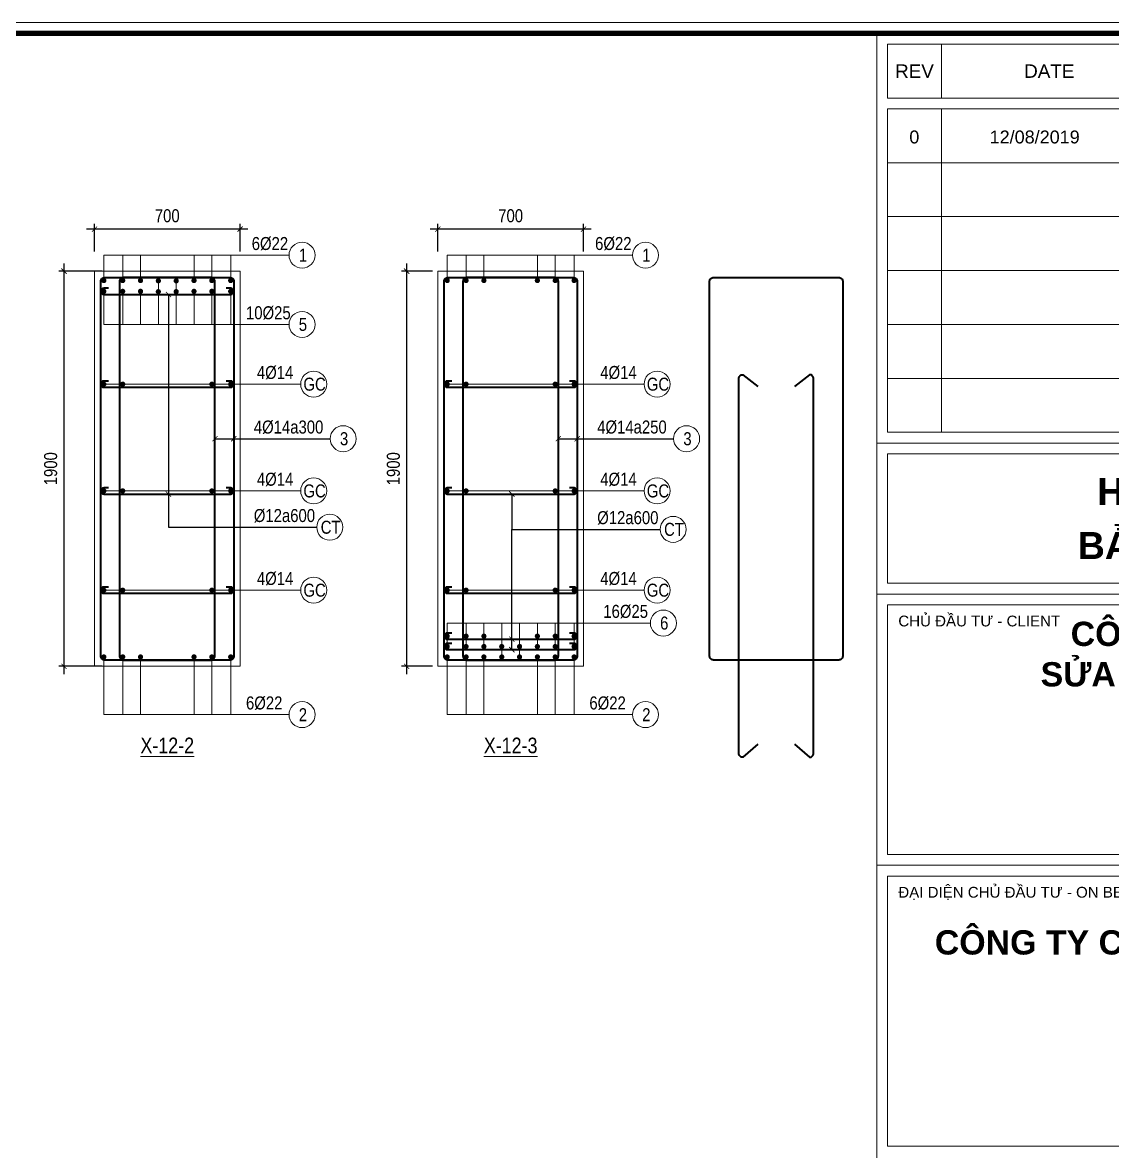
# Model space of a CAD drawing. Header units: millimetres. Extents: x 3014920 to 3563667, y -1638653 to -1356471.
# Drawn here: x 3184922 to 3190161, y -1591744 to -1586316 of the extents above; entities that cross this region are included whole.
import ezdxf
from ezdxf.enums import TextEntityAlignment as Align
from ezdxf.xclip import XClip

# ---------------------------------------------------------------- set-up
doc = ezdxf.new("R2010")
doc.units = ezdxf.units.MM
doc.header["$MEASUREMENT"] = 0
doc.header["$XCLIPFRAME"] = 0
doc.header["$PDMODE"] = 2
doc.linetypes.add('HIDDEN', pattern=[0.375, 0.25, -0.125])
doc.layers.get('0').update_dxf_attribs({"lineweight": 9})
doc.layers.get('Defpoints').update_dxf_attribs({"color": 10, "lineweight": 0})
for name, color, linetype, lineweight in [('CDAI', 21, 'Continuous', 40), ('CTHEP', 50, 'Continuous', 50), ('DBAO', 90, 'Continuous', 13), ('DGIONG', 130, 'Continuous', 13), ('KTH', 154, 'Continuous', 9), ('Net khuat', 8, 'HIDDEN', 13), ('TEXT', 7, 'Continuous', 15)]:
    doc.layers.add(name, color=color, linetype=linetype, lineweight=lineweight)
doc.layers.add('CHG_XX_Khung ten$0$TKTC', color=1, linetype='Continuous')
doc.styles.add('CHG_XX_Khung ten$0$A1 BORDER$0$ARIAL', font='arial.ttf')
doc.styles.add('CHG_XX_Khung ten$0$A1 BORDER$0$Title Block DD$0$ARIAL', font='arial.ttf')
doc.styles.add('CHG_XX_Khung ten$0$A1 BORDER$0$Title Block DD$0$Arial - Bold', font='arialbd.ttf', dxfattribs={"height": 2.5})
doc.styles.add('CHG_XX_Khung ten$0$arial', font='arial.ttf')
doc.styles.add('CHG_XX_Khung ten$0$Arial - Bold', font='arialbd.ttf')
doc.styles.add('Star-HelCon', font='VHELVCN_0.TTF')
doc.styles.add('TTP-HelCon', font='VHELVCN_0.TTF')
doc.dimstyles.new('TTP-25', dxfattribs={"dimscale": 25, "dimtxt": 2.5, "dimasz": 1, "dimexe": 1, "dimexo": 1, "dimgap": 0.09, "dimtad": 0, "dimdec": 4, "dimrnd": 1, "dimzin": 9, "dimdsep": 46, "dimtxsty": 'TTP-HelCon', "dimblk": 'ARCHTICK', "dimcen": 0.09, "dimdle": 1.5, "dimclrd": 256, "dimclre": 256, "dimclrt": 7, "dimadec": 0, "dimazin": 0, "dimtfac": 1, "dimtdec": 4, "dimtmove": 0, "dimatfit": 3, "dimldrblk": 'ARCHTICK', "dimfxl": 1, "dimtvp": 1, "dimtolj": 1, "dimtzin": 0, "dimarcsym": 0})

# ---------------------------------------------------------------- blocks, each defined once
blk = doc.blocks.new('2X-14')
at = {"layer": 'CTHEP'}
for p, q in [((-245.00002, 143.17017), (18325.00164, 143.17017)), ((18149.5434, -326.82983), (24.99248, -326.82983))]:
    blk.add_line(p, q, dxfattribs=at)
blk.add_lwpolyline([(-245.00002, -796.82983), (18375.00002, -796.82983)], dxfattribs=at)
at = {"layer": 'DBAO', "linetype": 'Continuous'}
blk.add_line((-275.00002, 173.17017), (9375.00163, 173.17017), dxfattribs=at)
at = {"layer": 'DBAO', "linetype": 'Continuous', "flags": 128}
blk.add_lwpolyline([(18725.00162, -826.82983), (-275.00002, -826.82983), (-275.00002, 173.17017)], dxfattribs=at)
at = {"layer": 'Net khuat', "ltscale": 250}
blk.add_line((624.99998, -376.7972), (9275.00001, -376.81512), dxfattribs=at)
blk = doc.blocks.new('_ArchTick')
at = {"color": 0, "linetype": 'ByBlock', "const_width": 0.15}
blk.add_lwpolyline([(-0.5, -0.5), (0.5, 0.5)], dxfattribs=at)
blk = doc.blocks.new('*D1151')
at = {"layer": 'Defpoints', "color": 0, "ltscale": 500, "transparency": 16777216}
for p in [(3185328.8, -1587511.4), (3185120.6, -1589411.4), (3185328.8, -1589411.4)]:
    blk.add_point(p, dxfattribs=at)
at = {"layer": 'KTH', "lineweight": -2, "ltscale": 500, "transparency": 16777216}
for p, q in [((3185303.8, -1587511.4), (3185095.6, -1587511.4)), ((3185120.6, -1587473.9), (3185120.6, -1589448.9)), ((3185303.8, -1589411.4), (3185095.6, -1589411.4))]:
    blk.add_line(p, q, dxfattribs=at)
at = {"layer": 'KTH', "lineweight": -2, "ltscale": 500, "transparency": 16777216, "xscale": 25, "yscale": 25, "zscale": 25}
for p, rotation in [((3185120.6, -1587511.4), 90), ((3185120.6, -1589411.4), 270)]:
    blk.add_blockref('_ArchTick', p, dxfattribs=dict(at, rotation=rotation))
at = {"layer": 'KTH', "color": 7, "ltscale": 500, "transparency": 16777216, "insert": (3185056.7, -1588461.4), "char_height": 62.5, "attachment_point": 5, "rotation": 90, "style": 'TTP-HelCon'}
blk.add_mtext('\\A1;1900', dxfattribs=at)
blk = doc.blocks.new('*D1152')
at = {"layer": 'Defpoints', "color": 0, "ltscale": 500, "transparency": 16777216}
for p in [(3185267.1, -1587309.2), (3185267.1, -1587442.4), (3185967.1, -1587442.4)]:
    blk.add_point(p, dxfattribs=at)
at = {"layer": 'KTH', "lineweight": -2, "ltscale": 500, "transparency": 16777216}
for p, q in [((3185267.1, -1587417.4), (3185267.1, -1587284.2)), ((3185967.1, -1587417.4), (3185967.1, -1587284.2)), ((3186004.6, -1587309.2), (3185229.6, -1587309.2))]:
    blk.add_line(p, q, dxfattribs=at)
at = {"layer": 'KTH', "lineweight": -2, "ltscale": 500, "transparency": 16777216, "xscale": 25, "yscale": 25, "zscale": 25, "rotation": 180}
blk.add_blockref('_ArchTick', (3185267.1, -1587309.2), dxfattribs=at)
at = {"layer": 'KTH', "lineweight": -2, "ltscale": 500, "transparency": 16777216, "xscale": 25, "yscale": 25, "zscale": 25}
blk.add_blockref('_ArchTick', (3185967.1, -1587309.2), dxfattribs=at)
at = {"layer": 'KTH', "color": 7, "ltscale": 500, "transparency": 16777216, "insert": (3185617.1, -1587245.3), "char_height": 62.5, "attachment_point": 5, "style": 'TTP-HelCon'}
blk.add_mtext('\\A1;700', dxfattribs=at)
blk = doc.blocks.new('*D1155')
at = {"layer": 'Defpoints', "color": 0, "ltscale": 500, "transparency": 16777216}
for p in [(3186918.1, -1587309.2), (3186918.1, -1587442.4), (3187618.1, -1587442.4)]:
    blk.add_point(p, dxfattribs=at)
at = {"layer": 'KTH', "lineweight": -2, "ltscale": 500, "transparency": 16777216}
for p, q in [((3186918.1, -1587417.4), (3186918.1, -1587284.2)), ((3187618.1, -1587417.4), (3187618.1, -1587284.2)), ((3187655.6, -1587309.2), (3186880.6, -1587309.2))]:
    blk.add_line(p, q, dxfattribs=at)
at = {"layer": 'KTH', "lineweight": -2, "ltscale": 500, "transparency": 16777216, "xscale": 25, "yscale": 25, "zscale": 25, "rotation": 180}
blk.add_blockref('_ArchTick', (3186918.1, -1587309.2), dxfattribs=at)
at = {"layer": 'KTH', "lineweight": -2, "ltscale": 500, "transparency": 16777216, "xscale": 25, "yscale": 25, "zscale": 25}
blk.add_blockref('_ArchTick', (3187618.1, -1587309.2), dxfattribs=at)
at = {"layer": 'KTH', "color": 7, "ltscale": 500, "transparency": 16777216, "insert": (3187268.1, -1587245.3), "char_height": 62.5, "attachment_point": 5, "style": 'TTP-HelCon'}
blk.add_mtext('\\A1;700', dxfattribs=at)
blk = doc.blocks.new('*D1156')
at = {"layer": 'Defpoints', "color": 0, "ltscale": 500, "transparency": 16777216}
for p in [(3186918.1, -1587511.4), (3186768.1, -1589411.4), (3186918.1, -1589411.4)]:
    blk.add_point(p, dxfattribs=at)
at = {"layer": 'KTH', "lineweight": -2, "ltscale": 500, "transparency": 16777216}
for p, q in [((3186893.1, -1587511.4), (3186743.1, -1587511.4)), ((3186768.1, -1587473.9), (3186768.1, -1589448.9)), ((3186893.1, -1589411.4), (3186743.1, -1589411.4))]:
    blk.add_line(p, q, dxfattribs=at)
at = {"layer": 'KTH', "lineweight": -2, "ltscale": 500, "transparency": 16777216, "xscale": 25, "yscale": 25, "zscale": 25}
for p, rotation in [((3186768.1, -1587511.4), 90), ((3186768.1, -1589411.4), 270)]:
    blk.add_blockref('_ArchTick', p, dxfattribs=dict(at, rotation=rotation))
at = {"layer": 'KTH', "color": 7, "ltscale": 500, "transparency": 16777216, "insert": (3186704.3, -1588461.4), "char_height": 62.5, "attachment_point": 5, "rotation": 90, "style": 'TTP-HelCon'}
blk.add_mtext('\\A1;1900', dxfattribs=at)
blk = doc.blocks.new('CHG_XX_Khung ten')
for p, q in [((687, 577), (687, 17)), ((687, 501), (824, 501)), ((687, 473), (824, 473)), ((687, 422.69), (824, 422.69))]:
    blk.add_line(p, q)
at = {"linetype": 'Continuous'}
for p, q in [((699, 575), (699, 565)), ((699, 563), (699, 503))]:
    blk.add_line(p, q, dxfattribs=at)
blk.add_lwpolyline([(15, 579), (826, 579), (826, 15), (15, 15)], close=True)
at = {"color": 4, "linetype": 'Continuous', "const_width": 1}
blk.add_lwpolyline([(17, 577), (824, 577), (824, 17), (17, 17)], close=True, dxfattribs=at)
at = {"linetype": 'Continuous'}
for points in [[(822, 565), (689, 565), (689, 575), (822, 575)], [(822, 553), (689, 553), (689, 563), (822, 563)], [(822, 543), (689, 543), (689, 553), (822, 553)], [(822, 533), (689, 533), (689, 543), (822, 543)], [(822, 523), (689, 523), (689, 533), (822, 533)], [(822, 513), (689, 513), (689, 523), (822, 523)], [(822, 503), (689, 503), (689, 513), (822, 513)], [(689, 499), (822, 499), (822, 475), (689, 475)]]:
    blk.add_lwpolyline(points, close=True, dxfattribs=at)
for s, height, style, p in [('REV', 2.5, 'CHG_XX_Khung ten$0$A1 BORDER$0$ARIAL', (694, 570)), ('DATE', 2.5, 'CHG_XX_Khung ten$0$A1 BORDER$0$ARIAL', (719, 570)), ('12/08/2019', 2.389, 'CHG_XX_Khung ten$0$arial', (716.29, 557.78)), ('0', 2.39, 'CHG_XX_Khung ten$0$arial', (693.97, 557.78))]:
    blk.add_text(s, height=height, dxfattribs=dict(style=style)).set_placement(p, align=Align.MIDDLE_CENTER)
at = {"style": 'CHG_XX_Khung ten$0$A1 BORDER$0$Title Block DD$0$ARIAL'}
for s, p in [('CHỦ ĐẦU TƯ - CLIENT', (691, 468)), ('ĐẠI DIỆN CHỦ ĐẦU TƯ - ON BEHALF OF CLIENT ', (691, 417.69))]:
    blk.add_text(s, height=2, dxfattribs=at).set_placement(p, align=Align.MIDDLE_LEFT)
at = {"layer": 'CHG_XX_Khung ten$0$TKTC', "style": 'CHG_XX_Khung ten$0$Arial - Bold'}
for s, p in [('HỒ SƠ THIẾT KẾ', (756.29, 492)), ('BẢN VẼ THI CÔNG', (755.5, 482))]:
    blk.add_text(s, height=5, dxfattribs=at).set_placement(p, align=Align.MIDDLE_CENTER)
at = {"ltscale": 10, "char_height": 4.5, "attachment_point": 2, "style": 'CHG_XX_Khung ten$0$A1 BORDER$0$Title Block DD$0$Arial - Bold', "bg_fill": 2}
for s, insert, width in [('CÔNG TY TNHH MTV\\PSỬA CHỮA MÁY BAY 41', (754.39, 467.87), 83.001), ('CÔNG TY CỔ PHẦN THIÊN PHÚC ĐIỀN', (755.91, 410.64), 121.2929)]:
    blk.add_mtext(s, dxfattribs=dict(at, insert=insert, width=width))
at = {"linetype": 'Continuous'}
for points in [[(689, 471), (822, 471), (822, 424.69), (689, 424.69)], [(689, 420.69), (822, 420.69), (822, 370.62), (689, 370.62)]]:
    blk.add_lwpolyline(points, close=True, dxfattribs=at)

msp = doc.modelspace()

# ---------------------------------------------------------------- linework, layer by layer
at = {"layer": 'CDAI', "elevation": 0}
for points in [[(3185315.85723, -1587541.40095), (3185918.35723, -1587541.40095, -0.4142135624), (3185937.10723, -1587560.15095), (3185937.10723, -1589362.65095, -0.4142135624), (3185918.35723, -1589381.40095), (3185315.85723, -1589381.40095, -0.4142135624), (3185297.10723, -1589362.65095), (3185297.10723, -1587560.15095, -0.4142135624)], [(3185827.64294, -1587541.40095), (3185406.57152, -1587541.40095, 0.4142135624), (3185387.82152, -1587560.15095), (3185387.82152, -1589362.65095, 0.4142135624), (3185406.57152, -1589381.40095), (3185827.64294, -1589381.40095, 0.4142135624), (3185846.39294, -1589362.65095), (3185846.39294, -1587560.15095, 0.4142135624)], [(3186966.8104, -1587541.40095), (3187569.3104, -1587541.40095, -0.4142135624), (3187588.0604, -1587560.15095), (3187588.0604, -1589362.65095, -0.4142135624), (3187569.3104, -1589381.40095), (3186966.8104, -1589381.40095, -0.4142135624), (3186948.0604, -1589362.65095), (3186948.0604, -1587560.15095, -0.4142135624)], [(3187478.59611, -1587541.40095), (3187057.52468, -1587541.40095, 0.4142135624), (3187038.77468, -1587560.15095), (3187038.77468, -1589362.65095, 0.4142135624), (3187057.52468, -1589381.40095), (3187478.59611, -1589381.40095, 0.4142135624), (3187497.34611, -1589362.65095), (3187497.34611, -1587560.15095, 0.4142135624)], [(3188243.35825, -1587541.40095), (3188845.85825, -1587541.40095, -0.4142135624), (3188864.60825, -1587560.15095), (3188864.60825, -1589362.65095, -0.4142135624), (3188845.85825, -1589381.40095), (3188243.35825, -1589381.40095, -0.4142135624), (3188224.60825, -1589362.65095), (3188224.60825, -1587560.15095, -0.4142135624)]]:
    msp.add_lwpolyline(points, format="xyb", close=True, dxfattribs=at)
for points in [[(3185334.02722, -1587593.33274), (3185312.10723, -1587593.33274, 0.4142135624), (3185297.10723, -1587608.33274, 0.4142135624), (3185312.10723, -1587623.33274), (3185922.10723, -1587623.33274, 0.4142135624), (3185937.10723, -1587608.33274, 0.4142135624), (3185922.10723, -1587593.33274), (3185900.18724, -1587593.33274)], [(3188456.9151, -1589786.13869), (3188384.07254, -1589849.0721, -0.4142135624), (3188365.32254, -1589830.3221), (3188365.32254, -1588027.8221, -0.4142135624), (3188384.07254, -1588009.0721), (3188456.9151, -1588065.47688)], [(3188632.30141, -1589786.13869), (3188705.14397, -1589849.0721, 0.4142135624), (3188723.89397, -1589830.3221), (3188723.89397, -1588027.8221, 0.4142135624), (3188705.14397, -1588009.0721), (3188632.30141, -1588065.47688)], [(3185334.02722, -1588039.73429), (3185312.10723, -1588039.73429, 0.4142135624), (3185297.10723, -1588054.73429, 0.4142135624), (3185312.10723, -1588069.73429), (3185922.10723, -1588069.73429, 0.4142135624), (3185937.10723, -1588054.73429, 0.4142135624), (3185922.10723, -1588039.73429), (3185900.18724, -1588039.73429)], [(3186984.98039, -1588039.73429), (3186963.0604, -1588039.73429, 0.4142135624), (3186948.0604, -1588054.73429, 0.4142135624), (3186963.0604, -1588069.73429), (3187573.0604, -1588069.73429, 0.4142135624), (3187588.0604, -1588054.73429, 0.4142135624), (3187573.0604, -1588039.73429), (3187551.1404, -1588039.73429)], [(3185334.02722, -1588553.06762), (3185312.10723, -1588553.06762, 0.4142135624), (3185297.10723, -1588568.06762, 0.4142135624), (3185312.10723, -1588583.06762), (3185922.10723, -1588583.06762, 0.4142135624), (3185937.10723, -1588568.06762, 0.4142135624), (3185922.10723, -1588553.06762), (3185900.18724, -1588553.06762)], [(3186984.98039, -1588553.06762), (3186963.0604, -1588553.06762, 0.4142135624), (3186948.0604, -1588568.06762, 0.4142135624), (3186963.0604, -1588583.06762), (3187573.0604, -1588583.06762, 0.4142135624), (3187588.0604, -1588568.06762, 0.4142135624), (3187573.0604, -1588553.06762), (3187551.1404, -1588553.06762)], [(3185334.02722, -1589030.3382), (3185312.10723, -1589030.3382, 0.4142135624), (3185297.10723, -1589045.3382, 0.4142135624), (3185312.10723, -1589060.3382), (3185922.10723, -1589060.3382, 0.4142135624), (3185937.10723, -1589045.3382, 0.4142135624), (3185922.10723, -1589030.3382), (3185900.18724, -1589030.3382)], [(3186984.98039, -1589030.3382), (3186963.0604, -1589030.3382, 0.4142135624), (3186948.0604, -1589045.3382, 0.4142135624), (3186963.0604, -1589060.3382), (3187573.0604, -1589060.3382, 0.4142135624), (3187588.0604, -1589045.3382, 0.4142135624), (3187573.0604, -1589030.3382), (3187551.1404, -1589030.3382)], [(3186984.98039, -1589251.40095), (3186963.0604, -1589251.40095, 0.4142135624), (3186948.0604, -1589266.40095, 0.4142135624), (3186963.0604, -1589281.40095), (3187573.0604, -1589281.40095, 0.4142135624), (3187588.0604, -1589266.40095, 0.4142135624), (3187573.0604, -1589251.40095), (3187551.1404, -1589251.40095)], [(3186984.98039, -1589301.40095), (3186963.0604, -1589301.40095, 0.4142135624), (3186948.0604, -1589316.40095, 0.4142135624), (3186963.0604, -1589331.40095), (3187573.0604, -1589331.40095, 0.4142135624), (3187588.0604, -1589316.40095, 0.4142135624), (3187573.0604, -1589301.40095), (3187551.1404, -1589301.40095)]]:
    msp.add_lwpolyline(points, format="xyb", dxfattribs=at)
at = {"layer": 'CTHEP', "const_width": 12.5, "elevation": 0}
for points in [[(3185305.85723, -1587556.40095, 1), (3185318.35723, -1587556.40095, 1)], [(3185396.57151, -1587556.40095, -1), (3185409.07151, -1587556.40095, -1)], [(3185482.2858, -1587556.40095, -1), (3185494.7858, -1587556.40095, -1)], [(3185568.00009, -1587557.86195, 1), (3185580.50009, -1587557.86195, 1)], [(3185666.21437, -1587557.86195, -1), (3185653.71437, -1587557.86195, -1)], [(3185751.92866, -1587556.40095, 1), (3185739.42866, -1587556.40095, 1)], [(3185837.64294, -1587556.40095, 1), (3185825.14294, -1587556.40095, 1)], [(3185915.85723, -1587556.40095, 1), (3185928.35723, -1587556.40095, 1)], [(3186956.8104, -1587556.40095, 1), (3186969.3104, -1587556.40095, 1)], [(3187047.52468, -1587556.40095, -1), (3187060.02468, -1587556.40095, -1)], [(3187133.23897, -1587556.40095, -1), (3187145.73897, -1587556.40095, -1)], [(3187402.88182, -1587556.40095, 1), (3187390.38182, -1587556.40095, 1)], [(3187488.59611, -1587556.40095, 1), (3187476.09611, -1587556.40095, 1)], [(3187566.8104, -1587556.40095, 1), (3187579.3104, -1587556.40095, 1)], [(3185305.85723, -1587608.33274, -1), (3185318.35723, -1587608.33274, -1)], [(3185396.57151, -1587608.33273, -1), (3185409.07151, -1587608.33273, -1)], [(3185482.2858, -1587608.33273, 1), (3185494.7858, -1587608.33273, 1)], [(3185568.00009, -1587609.79373, 1), (3185580.50009, -1587609.79373, 1)], [(3185666.21437, -1587609.79373, -1), (3185653.71437, -1587609.79373, -1)], [(3185751.92866, -1587608.33273, -1), (3185739.42866, -1587608.33273, -1)], [(3185837.64294, -1587608.33273, 1), (3185825.14294, -1587608.33273, 1)], [(3185915.85723, -1587608.33274, -1), (3185928.35723, -1587608.33274, -1)], [(3185305.85723, -1588054.73429, 1), (3185318.35723, -1588054.73429, 1)], [(3185396.57151, -1588054.73429, 1), (3185409.07151, -1588054.73429, 1)], [(3185825.14294, -1588054.73429, 1), (3185837.64294, -1588054.73429, 1)], [(3185915.85723, -1588054.73429, 1), (3185928.35723, -1588054.73429, 1)], [(3186956.8104, -1588054.73429, 1), (3186969.3104, -1588054.73429, 1)], [(3187047.52468, -1588054.73429, 1), (3187060.02468, -1588054.73429, 1)], [(3187476.09611, -1588054.73429, 1), (3187488.59611, -1588054.73429, 1)], [(3187566.8104, -1588054.73429, 1), (3187579.3104, -1588054.73429, 1)], [(3185305.85723, -1588568.06762, 1), (3185318.35723, -1588568.06762, 1)], [(3185396.57151, -1588568.06762, 1), (3185409.07151, -1588568.06762, 1)], [(3185825.14294, -1588568.06762, 1), (3185837.64294, -1588568.06762, 1)], [(3185915.85723, -1588568.06762, 1), (3185928.35723, -1588568.06762, 1)], [(3186956.8104, -1588568.06762, 1), (3186969.3104, -1588568.06762, 1)], [(3187047.52468, -1588568.06762, 1), (3187060.02468, -1588568.06762, 1)], [(3187476.09611, -1588568.06762, 1), (3187488.59611, -1588568.06762, 1)], [(3187566.8104, -1588568.06762, 1), (3187579.3104, -1588568.06762, 1)], [(3185305.85723, -1589045.3382, 1), (3185318.35723, -1589045.3382, 1)], [(3185396.57151, -1589045.3382, 1), (3185409.07151, -1589045.3382, 1)], [(3185825.14294, -1589045.3382, 1), (3185837.64294, -1589045.3382, 1)], [(3185915.85723, -1589045.3382, 1), (3185928.35723, -1589045.3382, 1)], [(3186956.8104, -1589045.3382, 1), (3186969.3104, -1589045.3382, 1)], [(3187047.52468, -1589045.3382, 1), (3187060.02468, -1589045.3382, 1)], [(3187476.09611, -1589045.3382, 1), (3187488.59611, -1589045.3382, 1)], [(3187566.8104, -1589045.3382, 1), (3187579.3104, -1589045.3382, 1)], [(3186956.8104, -1589266.40095, -1), (3186969.3104, -1589266.40095, -1)], [(3187047.52468, -1589266.40095, 1), (3187060.02468, -1589266.40095, 1)], [(3187133.23897, -1589266.40095, 1), (3187145.73897, -1589266.40095, 1)], [(3187402.88182, -1589266.40095, -1), (3187390.38182, -1589266.40095, -1)], [(3187476.09611, -1589266.40095, 1), (3187488.59611, -1589266.40095, 1)], [(3187566.8104, -1589266.40095, -1), (3187579.3104, -1589266.40095, -1)], [(3186956.8104, -1589316.40095, -1), (3186969.3104, -1589316.40095, -1)], [(3187047.52468, -1589316.40095, 1), (3187060.02468, -1589316.40095, 1)], [(3187133.23897, -1589316.40095, 1), (3187145.73897, -1589316.40095, 1)], [(3187218.95325, -1589316.40095, 1), (3187231.45325, -1589316.40095, 1)], [(3187317.16754, -1589316.40095, -1), (3187304.66754, -1589316.40095, -1)], [(3187402.88182, -1589316.40095, -1), (3187390.38182, -1589316.40095, -1)], [(3187488.59611, -1589316.40095, -1), (3187476.09611, -1589316.40095, -1)], [(3187566.8104, -1589316.40095, -1), (3187579.3104, -1589316.40095, -1)], [(3185305.85723, -1589366.40095, 1), (3185318.35723, -1589366.40095, 1)], [(3185396.57151, -1589366.40095, 1), (3185409.07151, -1589366.40095, 1)], [(3185482.2858, -1589366.40095, 1), (3185494.7858, -1589366.40095, 1)], [(3185751.92866, -1589366.40095, -1), (3185739.42866, -1589366.40095, -1)], [(3185837.64294, -1589366.40095, -1), (3185825.14294, -1589366.40095, -1)], [(3185915.85723, -1589366.40095, 1), (3185928.35723, -1589366.40095, 1)], [(3186956.8104, -1589366.40095, 1), (3186969.3104, -1589366.40095, 1)], [(3187047.52468, -1589366.40095, 1), (3187060.02468, -1589366.40095, 1)], [(3187133.23897, -1589366.40095, 1), (3187145.73897, -1589366.40095, 1)], [(3187218.95325, -1589366.40095, 1), (3187231.45325, -1589366.40095, 1)], [(3187317.16754, -1589366.40095, -1), (3187304.66754, -1589366.40095, -1)], [(3187402.88182, -1589366.40095, -1), (3187390.38182, -1589366.40095, -1)], [(3187488.59611, -1589366.40095, -1), (3187476.09611, -1589366.40095, -1)], [(3187566.8104, -1589366.40095, 1), (3187579.3104, -1589366.40095, 1)]]:
    msp.add_lwpolyline(points, format="xyb", close=True, dxfattribs=at)
at = {"layer": 'DBAO', "elevation": 0, "flags": 128}
for points in [[(3185267.10723, -1587511.40095), (3185967.10723, -1587511.40095)], [(3185967.10723, -1587511.40095), (3185967.10723, -1589411.40095), (3185267.10723, -1589411.40095), (3185267.10723, -1587511.40095)], [(3186918.0604, -1587511.40095), (3187618.0604, -1587511.40095)], [(3187618.0604, -1587511.40095), (3187618.0604, -1589411.40095), (3186918.0604, -1589411.40095), (3186918.0604, -1587511.40095)]]:
    msp.add_lwpolyline(points, dxfattribs=at)
at = {"layer": 'DGIONG'}
for p, q in [((3185312.10723, -1587556.40095), (3185312.10723, -1587434.65095)), ((3185312.10723, -1587434.65095), (3186202.70374, -1587434.65095)), ((3185402.82152, -1587556.40095), (3185402.82152, -1587434.65095)), ((3185488.5358, -1587556.40095), (3185488.5358, -1587434.65095)), ((3185745.67866, -1587556.40095), (3185745.67866, -1587434.65095)), ((3185831.39294, -1587556.40095), (3185831.39294, -1587434.65095)), ((3185922.10723, -1587556.40095), (3185922.10723, -1587434.65095)), ((3186963.0604, -1587556.40095), (3186963.0604, -1587434.65095)), ((3186963.0604, -1587434.65095), (3187853.65691, -1587434.65095)), ((3187053.77468, -1587556.40095), (3187053.77468, -1587434.65095)), ((3187139.48897, -1587556.40095), (3187139.48897, -1587434.65095)), ((3187396.63182, -1587556.40095), (3187396.63182, -1587434.65095)), ((3187482.34611, -1587556.40095), (3187482.34611, -1587434.65095)), ((3187573.0604, -1587556.40095), (3187573.0604, -1587434.65095)), ((3185574.25009, -1587551.61195), (3185574.42916, -1587767.62623)), ((3185659.96437, -1587557.86195), (3185659.40966, -1587767.62623)), ((3185312.10723, -1587767.62623), (3185312.10723, -1587605.63691)), ((3185402.82152, -1587605.63691), (3185402.82152, -1587767.62623)), ((3185488.5358, -1587605.63691), (3185488.5358, -1587767.62623)), ((3185745.67866, -1587605.63691), (3185745.67866, -1587767.62623)), ((3185831.39294, -1587605.63691), (3185831.39294, -1587767.62623)), ((3185922.10723, -1587767.62623), (3185922.10723, -1587605.63691)), ((3185312.10723, -1587767.62623), (3186202.70374, -1587767.62623)), ((3185312.10723, -1588054.73429), (3186258.66829, -1588054.73429)), ((3186963.0604, -1588054.73429), (3187909.62146, -1588054.73429)), ((3185312.10723, -1588568.06762), (3186258.66829, -1588568.06762)), ((3186963.0604, -1588568.06762), (3187909.62146, -1588568.06762)), ((3185312.10723, -1589045.3382), (3186258.66829, -1589045.3382)), ((3186963.0604, -1589045.3382), (3187909.62146, -1589045.3382)), ((3186963.0604, -1589203.46995), (3187939.81178, -1589203.46995)), ((3186963.0604, -1589316.40095), (3186963.0604, -1589203.46995)), ((3187053.77468, -1589316.40095), (3187053.77468, -1589203.46995)), ((3187139.48897, -1589316.40095), (3187139.48897, -1589203.46995)), ((3187225.20325, -1589203.46995), (3187225.20325, -1589366.40095)), ((3187310.91754, -1589203.46995), (3187310.91754, -1589366.40095)), ((3187396.63182, -1589316.40095), (3187396.63182, -1589203.46995)), ((3187482.34611, -1589316.40095), (3187482.34611, -1589203.46995)), ((3187573.0604, -1589316.40095), (3187573.0604, -1589203.46995)), ((3185312.10723, -1589643.80278), (3185312.10723, -1589366.40095)), ((3185402.82152, -1589366.40095), (3185402.82152, -1589643.80278)), ((3185488.5358, -1589366.40095), (3185488.5358, -1589643.80278)), ((3185745.67866, -1589366.40095), (3185745.67866, -1589643.80278)), ((3185831.39294, -1589366.40095), (3185831.39294, -1589643.80278)), ((3185922.10723, -1589643.80278), (3185922.10723, -1589366.40095)), ((3186963.0604, -1589643.80278), (3186963.0604, -1589366.40095)), ((3187053.77468, -1589366.40095), (3187053.77468, -1589643.80278)), ((3187139.48897, -1589366.40095), (3187139.48897, -1589643.80278)), ((3187396.63182, -1589366.40095), (3187396.63182, -1589643.80278)), ((3187482.34611, -1589366.40095), (3187482.34611, -1589643.80278)), ((3187573.0604, -1589643.80278), (3187573.0604, -1589366.40095)), ((3185312.10723, -1589643.80278), (3186202.70374, -1589643.80278)), ((3186963.0604, -1589643.80278), (3187853.65691, -1589643.80278))]:
    msp.add_line(p, q, dxfattribs=at)
for centre in [(3186265.20374, -1587434.65095), (3187916.15691, -1587434.65095), (3186265.20374, -1587767.62623), (3186321.16829, -1588054.73429), (3187972.12146, -1588054.73429), (3186463.03406, -1588317.07781), (3188113.98723, -1588317.07781), (3186321.16829, -1588568.06762), (3187972.12146, -1588568.06762), (3186398.27119, -1588742.68614), (3188049.22435, -1588752.82621), (3186321.16829, -1589045.3382), (3187972.12146, -1589045.3382), (3188002.31178, -1589203.46995), (3186265.20374, -1589643.80278), (3187916.15691, -1589643.80278)]:
    msp.add_circle(centre, 62.5, dxfattribs=at)

# ---------------------------------------------------------------- block references
at = {"layer": 'DBAO'}
ref = msp.add_blockref('2X-14', (3184431.00126, -1590250.06321), dxfattribs=at)
XClip(ref).set_block_clipping_path([(9134.7088055629, -2215.716838629), (26786.6564701889, 922.8923965141)])

# ---------------------------------------------------------------- texts
at = {"layer": 'TEXT', "style": 'TTP-HelCon'}
for s, p in [('6Þ22', (3186023.06556, -1587409.65095)), ('6Þ22', (3187674.01873, -1587409.65095)), ('10Þ25', (3185995.56556, -1587742.62623)), ('4Þ14', (3186047.83302, -1588029.73429)), ('4Þ14', (3187698.78619, -1588029.73429)), ('4Þ14a300', (3186033.18577, -1588292.07781)), ('4Þ14a250', (3187684.13893, -1588292.07781)), ('4Þ14', (3186047.83302, -1588543.06762)), ('4Þ14', (3187698.78619, -1588543.06762)), ('Þ12a600', (3186033.18577, -1588717.68614)), ('Þ12a600', (3187684.13893, -1588727.82621)), ('4Þ14', (3186047.83302, -1589020.3382)), ('4Þ14', (3187698.78619, -1589020.3382)), ('16Þ25', (3187713.43251, -1589178.46995)), ('6Þ22', (3185995.56556, -1589618.80278)), ('6Þ22', (3187646.51873, -1589618.80278))]:
    msp.add_text(s, height=62.5, dxfattribs=at).set_placement(p)
at = {"layer": 'TEXT', "style": 'Star-HelCon'}
for s, p in [('1', (3186269.37041, -1587434.65095)), ('1', (3187920.32357, -1587434.65095)), ('5', (3186269.37041, -1587767.62623)), ('GC', (3186325.33496, -1588054.73429)), ('GC', (3187976.28813, -1588054.73429)), ('3', (3186467.20073, -1588317.07781)), ('3', (3188118.1539, -1588317.07781)), ('GC', (3186325.33496, -1588568.06762)), ('GC', (3187976.28813, -1588568.06762)), ('CT', (3186402.43786, -1588742.68614)), ('CT', (3188053.39102, -1588752.82621)), ('GC', (3186325.33496, -1589045.3382)), ('GC', (3187976.28813, -1589045.3382)), ('6', (3188006.47844, -1589203.46995)), ('2', (3186269.37041, -1589643.80278)), ('2', (3187920.32357, -1589643.80278))]:
    msp.add_text(s, height=62.5, dxfattribs=at).set_placement(p, align=Align.MIDDLE)
at = {"layer": 'TEXT', "style": 'TTP-HelCon'}
for s, p in [('%%UX-12-2', (3185617.10723, -1589829.38894)), ('%%UX-12-3', (3187268.0604, -1589829.38894))]:
    msp.add_text(s, height=75, dxfattribs=at).set_placement(p, align=Align.CENTER)

# ---------------------------------------------------------------- dimensions: what is measured, and where the dimension line sits
at = {"layer": 'KTH', "ltscale": 500}
for base, p1, p2, picture, middle in [((3185267.10723, -1587309.15095), (3185967.10723, -1587442.389), (3185267.10723, -1587442.389), '*D1152', (3185617.10723, -1587245.31762)), ((3186918.0604, -1587309.15095), (3187618.0604, -1587442.389), (3186918.0604, -1587442.389), '*D1155', (3187268.0604, -1587245.31762))]:
    dim = msp.add_linear_dim(base=base, p1=p1, p2=p2, dimstyle='TTP-25', dxfattribs=at)
    dim.commit()
    dim.dimension.update_dxf_attribs({"geometry": picture, "text_midpoint": middle})
for base, p1, p2, picture, middle in [((3185120.5767, -1589411.40095), (3185328.81433, -1587511.40095), (3185328.81433, -1589411.40095), '*D1151', (3185056.74336, -1588461.40095)), ((3186768.14023, -1589411.40095), (3186918.0604, -1587511.40095), (3186918.0604, -1589411.40095), '*D1156', (3186704.3069, -1588461.40095))]:
    dim = msp.add_linear_dim(base=base, p1=p1, p2=p2, angle=90, dimstyle='TTP-25', dxfattribs=at)
    dim.commit()
    dim.dimension.update_dxf_attribs({"geometry": picture, "text_midpoint": middle})

# ---------------------------------------------------------------- leaders
at = {"layer": 'DGIONG'}
for points in [[(3185622.7514, -1587623.33274), (3185622.7514, -1588742.68614), (3186335.77119, -1588742.68614)], [(3185846.39294, -1588317.07781), (3186400.53406, -1588317.07781)], [(3185937.10723, -1588317.07781), (3186400.53406, -1588317.07781)], [(3187497.34611, -1588317.07781), (3188051.48723, -1588317.07781)], [(3187588.0604, -1588317.07781), (3188051.48723, -1588317.07781)], [(3185622.7514, -1588583.06762), (3185622.7514, -1588742.68614), (3186335.77119, -1588742.68614)], [(3187273.70457, -1588583.06762), (3187273.70457, -1588752.82621), (3187986.72435, -1588752.82621)], [(3187273.70457, -1589331.40095), (3187273.70457, -1588752.82621), (3187986.72435, -1588752.82621)], [(3187273.70457, -1589281.40095), (3187273.70457, -1588752.82621), (3187986.72435, -1588752.82621)]]:
    msp.add_leader(points, dimstyle='TTP-25', dxfattribs=at)

# ---------------------------------------------------------------- next in the draw order: block references
at = {"color": 5, "xscale": 25.92478421704392, "yscale": 25.92478421704392, "zscale": 25.92478421704392}
msp.add_blockref('CHG_XX_Khung ten', (3171217.83203, -1601326.46106), dxfattribs=at)

doc.saveas('drawing.dxf')
